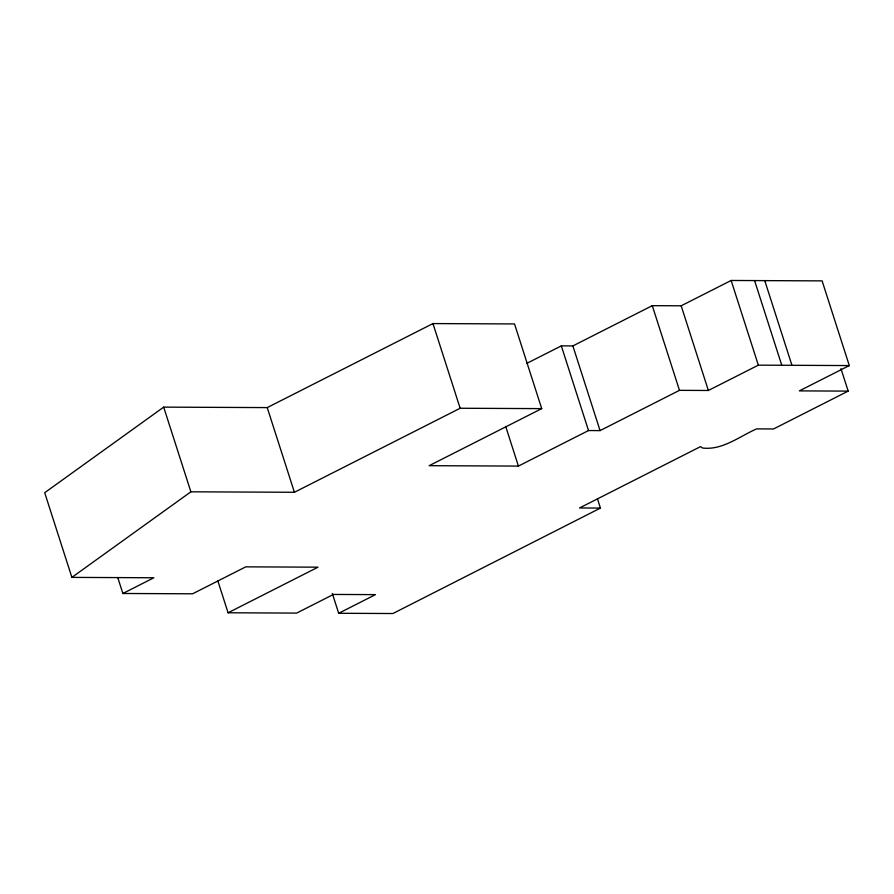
<?xml version="1.0" encoding="UTF-8"?>
<svg xmlns="http://www.w3.org/2000/svg" width="894" height="894" viewBox="0 0 894 894"><rect width="100%" height="100%" fill="white"/><g stroke="black" fill="none" stroke-linecap="round" stroke-linejoin="round"><path stroke-width="1.34" d="M526.89 363.333L561.32 345.877L572.875 345.922L652.285 305.659L681.183 305.793L731.147 280.47L822.111 280.884L849.3 365.568L758.336 365.154L708.372 390.477L679.474 390.343L600.064 430.606L588.509 430.55L518.419 466.087L429.176 465.685L541.708 408.625L514.519 323.941L432.964 323.572L267.228 407.597L163.691 407.128L44.7 492.706L71.889 577.39L153.869 577.759L122.869 593.482L117.773 577.602M71.889 577.39L190.88 491.812L294.417 492.281L460.153 408.256L541.708 408.625M217.879 581.022L228.082 612.781L318.018 567.176L245.761 566.852L192.612 593.795L122.869 593.482M332.311 593.437L338.681 613.284L375.469 594.633L333.44 594.443L296.652 613.094L228.082 612.781M849.3 365.568L799.348 390.89L848.183 391.114L840.963 368.619M597.46 498.807L600.433 508.071L392.902 613.53L338.681 613.284M848.183 391.114L773.545 428.964L756.626 428.885C739.439 436.417 722.43 450.453 702.461 448.006L700.561 446.609L579.524 507.971L600.433 508.071M764.761 280.627L791.939 365.3M754.581 280.571L781.769 365.255M731.147 280.47L758.336 365.154M681.183 305.793L708.372 390.477M652.285 305.659L679.474 390.343M572.875 345.922L600.064 430.606M561.32 345.877L588.509 430.55M505.68 426.393L518.419 466.087M432.964 323.572L460.153 408.256M267.228 407.597L294.417 492.281M163.691 407.128L190.88 491.812"/></g></svg>
